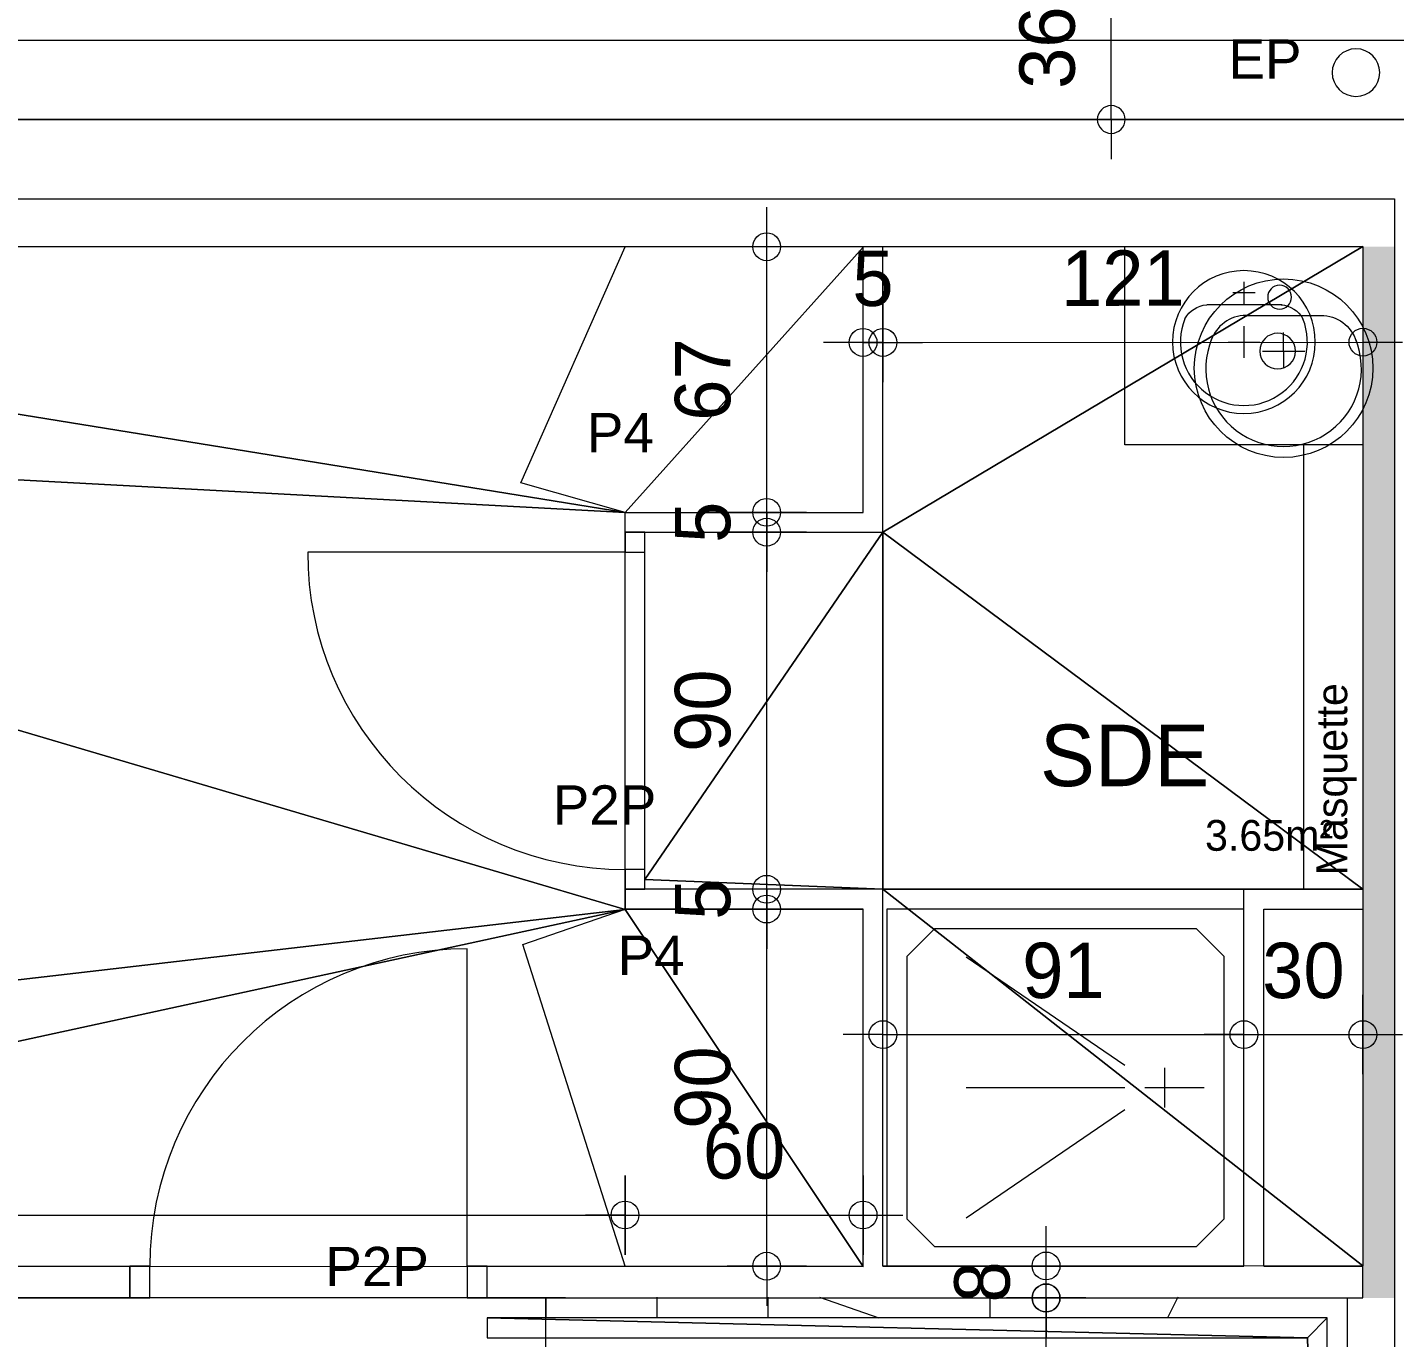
# Model space of a CAD drawing. Header units: metres. Extents: x -30.4 to 29.6, y -50.6 to 0.4.
# Drawn here: x 4.167 to 7.614, y -25.541 to -22.238 of the extents above; entities that cross this region are included whole.
import ezdxf
from ezdxf.enums import TextEntityAlignment as Align
from ezdxf.lldxf.tags import DXFTag

# ---------------------------------------------------------------- set-up
doc = ezdxf.new("R2010")
doc.units = ezdxf.units.M
doc.header["$MEASUREMENT"] = 0
for name, color, linetype in [('Calque commun', 7, 'Continuous'), ('Calque2', 7, 'Continuous'), ('Calque5', 7, 'Continuous'), ('Calque90', 7, 'Continuous'), ('Textes', 7, 'Continuous')]:
    doc.layers.add(name, color=color, linetype=linetype)
doc.styles.add('Arial4', font='arial.ttf', dxfattribs={"height": 0.098961})
doc.styles.add('Century Gothic', font='GOTHIC.TTF', dxfattribs={"height": 0.139636})
doc.styles.add('Century Gothic15', font='GOTHIC.TTF', dxfattribs={"height": 0.155151})
doc.styles.add('Century Gothic7', font='GOTHIC.TTF', dxfattribs={"height": 0.077575})
tags = doc.linetypes.add('HIDDEN2', pattern=[0.1875, 0.125, -0.0625]).pattern_tags.tags
tags[6:7] = [DXFTag(74, 4), DXFTag(75, 0), DXFTag(340, '0'), DXFTag(46, 1.0), DXFTag(50, 0.0), DXFTag(44, 0.0), DXFTag(45, 0.0)]
tags[4:5] = [DXFTag(74, 4), DXFTag(75, 0), DXFTag(340, '0'), DXFTag(46, 1.0), DXFTag(50, 0.0), DXFTag(44, 0.0), DXFTag(45, 0.0)]

# ---------------------------------------------------------------- blocks, each defined once
blk = doc.blocks.new('Block34518')
at = {"layer": 'Calque commun', "color": 7, "linetype": 'Continuous', "lineweight": 18}
blk.add_line((1.214, -22.4706), (7.814, -22.4706), dxfattribs=at)
at = {"layer": 'Calque commun', "color": 7, "linetype": 'Continuous', "lineweight": 9}
for p, q in [((1.414, -22.6706), (7.614, -22.6706)), ((1.534, -22.7907), (7.494, -22.7907))]:
    blk.add_line(p, q, dxfattribs=at)
blk = doc.blocks.new('Block34519')
at = {"layer": 'Calque commun', "color": 7, "linetype": 'Continuous', "lineweight": 9}
for p, q in [((7.494, -25.4407), (7.494, -31.1506)), ((7.614, -25.4407), (7.614, -31.2707))]:
    blk.add_line(p, q, dxfattribs=at)
at = {"layer": 'Calque commun', "color": 7, "linetype": 'Continuous', "lineweight": 18}
blk.add_line((7.814, -25.4407), (7.814, -31.4706), dxfattribs=at)
blk = doc.blocks.new('new237')
at = {"layer": 'Calque commun', "color": 5, "linetype": 'Continuous', "lineweight": 9}
blk.add_arc((0, 0), 0.5, 0, 359.9994, dxfattribs=at)
blk = doc.blocks.new('new238')
at = {"layer": 'Calque commun', "color": 5, "linetype": 'Continuous', "lineweight": 9}
blk.add_arc((0, 0), 0.5, 0, 359.9994, dxfattribs=at)
blk = doc.blocks.new('DimLine38771')
at = {"layer": 'Calque commun', "color": 5, "linetype": 'Continuous', "lineweight": 9}
for p, q in [((6.8995, -22.1082), (6.8995, -22.0082)), ((6.9995, -22.1082), (6.7995, -22.1082)), ((6.8995, -22.4706), (6.8995, -22.1082)), ((6.9995, -22.4706), (6.7995, -22.4706)), ((6.8995, -22.4706), (6.8995, -22.5707))]:
    blk.add_line(p, q, dxfattribs=at)
at = {"layer": 'Calque commun', "color": 5, "linetype": 'Continuous', "lineweight": 9, "xscale": 0.07000000029802322, "yscale": 0.07000000029802322, "zscale": 0.07000000029802322, "rotation": 90}
for name, p in [('new238', (6.8995, -22.1082)), ('new237', (6.8995, -22.4706))]:
    blk.add_blockref(name, p, dxfattribs=at)
at = {"layer": 'Calque commun', "color": 5, "linetype": 'Continuous', "lineweight": 9, "style": 'Century Gothic'}
blk.add_text('36', height=0.13964, rotation=90, dxfattribs=at).set_placement((6.8495, -22.2894), align=Align.BOTTOM_CENTER)
blk = doc.blocks.new('@PRES_1_$$_1-91')
at = {"layer": 'Calque commun', "color": 5, "linetype": 'Continuous', "lineweight": 9}
blk.add_line((0.05, 0.05), (0.05, 0.85), dxfattribs=at)
at = {"layer": 'Calque commun', "color": 5, "linetype": 'Continuous', "lineweight": 9, "extrusion": (0, 0, -1)}
blk.add_arc((-0.05, 0.05), 0.8, 90, 180, dxfattribs=at)
at = {"layer": 'Calque commun', "color": 5, "linetype": 'Continuous', "lineweight": 9}
mesh = blk.add_polyface(dxfattribs=at)
corners = [(0, 0), (0, 0.05), (0.05, 0.05), (0.05, 0)]
mesh.append_faces([[corners[k] for k in face] for face in [(0, 1, 2, 3)]], dxfattribs={"color": 5})
mesh = blk.add_polyface(dxfattribs=at)
corners = [(0.85, 0), (0.85, 0.05), (0.9, 0.05), (0.9, 0)]
mesh.append_faces([[corners[k] for k in face] for face in [(0, 1, 2, 3)]], dxfattribs={"color": 5})
blk = doc.blocks.new('@PRES_1_$$_1-92')
at = {"layer": 'Calque commun', "color": 0, "linetype": 'ByBlock', "lineweight": -2}
blk.add_line((0, 0), (0, 0.05), dxfattribs=at)
blk = doc.blocks.new('@PRES_1_$$_1-93')
at = {"layer": 'Calque commun', "color": 0, "linetype": 'ByBlock', "lineweight": -2}
blk.add_line((0, 0), (0, 0.05), dxfattribs=at)
blk = doc.blocks.new('INTER_2D_COMB31')
at = {"layer": 'Calque commun', "color": 0, "linetype": 'ByBlock', "lineweight": -2}
blk.add_blockref('@PRES_1_$$_1-91', (0, 0), dxfattribs=at)
at = {"layer": 'Calque commun', "color": 15, "linetype": 'Continuous', "lineweight": 18}
blk.add_blockref('@PRES_1_$$_1-92', (0, 0), dxfattribs=at)
at = {"layer": 'Calque commun', "color": 15, "linetype": 'Continuous', "lineweight": 18, "extrusion": (0, 0, -1), "xscale": -1, "yscale": -1, "zscale": -1, "rotation": -180}
blk.add_blockref('@PRES_1_$$_1-93', (-0.9, 0), dxfattribs=at)
blk = doc.blocks.new('PLACED_COMB31')
at = {"layer": 'Calque commun', "color": 0, "linetype": 'ByBlock', "lineweight": -2}
blk.add_blockref('INTER_2D_COMB31', (0, 0), dxfattribs=at)
blk = doc.blocks.new('xmodule1pcentniv1 16-11')
at = {"layer": 'Calque commun', "color": 5, "linetype": 'Continuous', "lineweight": 9}
blk.add_arc((0, 0), 0.5, 0, 359.9994, dxfattribs=at)
blk = doc.blocks.new('xmodule1pcentniv1 16-12')
at = {"layer": 'Calque commun', "color": 5, "linetype": 'Continuous', "lineweight": 9}
blk.add_arc((0, 0), 0.5, 0, 359.9994, dxfattribs=at)
blk = doc.blocks.new('DimLine54947-3')
at = {"layer": 'Calque commun', "color": 5, "linetype": 'Continuous', "lineweight": 9}
for p, q in [((42.2925, -20.396), (42.2925, -20.296)), ((42.1925, -20.396), (42.3925, -20.396)), ((42.2925, -20.4767), (42.2925, -20.396)), ((42.1925, -20.4767), (42.3925, -20.4767)), ((42.2925, -20.4767), (42.2925, -20.5767))]:
    blk.add_line(p, q, dxfattribs=at)
at = {"layer": 'Calque commun', "color": 5, "linetype": 'Continuous', "lineweight": 9, "extrusion": (0, 0, -1), "xscale": -0.07000000029802322, "yscale": -0.07000000029802322, "zscale": -0.07000000029802322, "rotation": -90.00000000000001}
for name, p in [('xmodule1pcentniv1 16-12', (-42.2925, -20.396)), ('xmodule1pcentniv1 16-11', (-42.2925, -20.4767))]:
    blk.add_blockref(name, p, dxfattribs=at)
at = {"layer": 'Calque commun', "color": 5, "linetype": 'Continuous', "lineweight": 9, "style": 'Century Gothic'}
blk.add_text('8', height=0.1396, rotation=90, dxfattribs=at).set_placement((42.2425, -20.4363), align=Align.BOTTOM_CENTER)
blk = doc.blocks.new('xmodule1pcentniv1 16-43')
at = {"layer": 'Calque commun', "color": 5, "linetype": 'Continuous', "lineweight": 9}
blk.add_arc((0, 0), 0.5, 0, 359.9994, dxfattribs=at)
blk = doc.blocks.new('xmodule1pcentniv1 16-44')
at = {"layer": 'Calque commun', "color": 5, "linetype": 'Continuous', "lineweight": 9}
blk.add_arc((0, 0), 0.5, 0, 359.9994, dxfattribs=at)
blk = doc.blocks.new('DimLine55107-3')
at = {"layer": 'Calque commun', "color": 5, "linetype": 'Continuous', "lineweight": 9}
for p, q in [((41.5882, -19.4967), (41.5882, -19.3967)), ((41.6882, -19.4967), (41.4883, -19.4967)), ((41.5882, -20.3967), (41.5882, -19.4967)), ((41.6882, -20.3967), (41.4883, -20.3967)), ((41.5882, -20.3967), (41.5882, -20.4967))]:
    blk.add_line(p, q, dxfattribs=at)
at = {"layer": 'Calque commun', "color": 5, "linetype": 'Continuous', "lineweight": 9, "extrusion": (0, 0, -1), "xscale": -0.07000000029802322, "yscale": -0.07000000029802322, "zscale": -0.07000000029802322, "rotation": -90.00000000000001}
for name, p in [('xmodule1pcentniv1 16-44', (-41.5882, -19.4967)), ('xmodule1pcentniv1 16-43', (-41.5882, -20.3967))]:
    blk.add_blockref(name, p, dxfattribs=at)
at = {"layer": 'Calque commun', "color": 5, "linetype": 'Continuous', "lineweight": 9, "style": 'Century Gothic'}
blk.add_text('90', height=0.13964, rotation=90, dxfattribs=at).set_placement((41.5382, -19.9467), align=Align.BOTTOM_CENTER)
blk = doc.blocks.new('xmodule1pcentniv1 16-45')
at = {"layer": 'Calque commun', "color": 5, "linetype": 'Continuous', "lineweight": 9}
blk.add_arc((0, 0), 0.5, 0, 359.9994, dxfattribs=at)
blk = doc.blocks.new('xmodule1pcentniv1 16-46')
at = {"layer": 'Calque commun', "color": 5, "linetype": 'Continuous', "lineweight": 9}
blk.add_arc((0, 0), 0.5, 0, 359.9994, dxfattribs=at)
blk = doc.blocks.new('DimLine55115-3')
at = {"layer": 'Calque commun', "color": 5, "linetype": 'Continuous', "lineweight": 9}
for p, q in [((41.5882, -19.4467), (41.5882, -19.3467)), ((41.6882, -19.4467), (41.4883, -19.4467)), ((41.5882, -19.4967), (41.5882, -19.4467)), ((41.6882, -19.4967), (41.4883, -19.4967)), ((41.5882, -19.4967), (41.5882, -19.5967))]:
    blk.add_line(p, q, dxfattribs=at)
at = {"layer": 'Calque commun', "color": 5, "linetype": 'Continuous', "lineweight": 9, "extrusion": (0, 0, -1), "xscale": -0.07000000029802322, "yscale": -0.07000000029802322, "zscale": -0.07000000029802322, "rotation": -90.00000000000001}
for name, p in [('xmodule1pcentniv1 16-46', (-41.5882, -19.4467)), ('xmodule1pcentniv1 16-45', (-41.5882, -19.4967))]:
    blk.add_blockref(name, p, dxfattribs=at)
at = {"layer": 'Calque commun', "color": 5, "linetype": 'Continuous', "lineweight": 9, "style": 'Century Gothic'}
blk.add_text('5', height=0.1396, rotation=90, dxfattribs=at).set_placement((41.5382, -19.4717), align=Align.BOTTOM_CENTER)
blk = doc.blocks.new('xmodule1pcentniv1 16-47')
at = {"layer": 'Calque commun', "color": 5, "linetype": 'Continuous', "lineweight": 9}
blk.add_arc((0, 0), 0.5, 0, 359.9994, dxfattribs=at)
blk = doc.blocks.new('xmodule1pcentniv1 16-48')
at = {"layer": 'Calque commun', "color": 5, "linetype": 'Continuous', "lineweight": 9}
blk.add_arc((0, 0), 0.5, 0, 359.9994, dxfattribs=at)
blk = doc.blocks.new('DimLine55123-3')
at = {"layer": 'Calque commun', "color": 5, "linetype": 'Continuous', "lineweight": 9}
for p, q in [((41.5882, -18.5467), (41.5882, -18.4467)), ((41.6882, -18.5467), (41.4883, -18.5467)), ((41.5882, -19.4467), (41.5882, -18.5467)), ((41.6882, -19.4467), (41.4883, -19.4467)), ((41.5882, -19.4467), (41.5882, -19.5467))]:
    blk.add_line(p, q, dxfattribs=at)
at = {"layer": 'Calque commun', "color": 5, "linetype": 'Continuous', "lineweight": 9, "extrusion": (0, 0, -1), "xscale": -0.07000000029802322, "yscale": -0.07000000029802322, "zscale": -0.07000000029802322, "rotation": -90.00000000000001}
for name, p in [('xmodule1pcentniv1 16-48', (-41.5882, -18.5467)), ('xmodule1pcentniv1 16-47', (-41.5882, -19.4467))]:
    blk.add_blockref(name, p, dxfattribs=at)
at = {"layer": 'Calque commun', "color": 5, "linetype": 'Continuous', "lineweight": 9, "style": 'Century Gothic'}
blk.add_text('90', height=0.13964, rotation=90, dxfattribs=at).set_placement((41.5382, -18.9967), align=Align.BOTTOM_CENTER)
blk = doc.blocks.new('xmodule1pcentniv1 16-49')
at = {"layer": 'Calque commun', "color": 5, "linetype": 'Continuous', "lineweight": 9}
blk.add_arc((0, 0), 0.5, 0, 359.9994, dxfattribs=at)
blk = doc.blocks.new('xmodule1pcentniv1 16-50')
at = {"layer": 'Calque commun', "color": 5, "linetype": 'Continuous', "lineweight": 9}
blk.add_arc((0, 0), 0.5, 0, 359.9994, dxfattribs=at)
blk = doc.blocks.new('DimLine55131-3')
at = {"layer": 'Calque commun', "color": 5, "linetype": 'Continuous', "lineweight": 9}
for p, q in [((41.5882, -18.4967), (41.5882, -18.3967)), ((41.6882, -18.4967), (41.4883, -18.4967)), ((41.5882, -18.5467), (41.5882, -18.4967)), ((41.6882, -18.5467), (41.4883, -18.5467)), ((41.5882, -18.5467), (41.5882, -18.6467))]:
    blk.add_line(p, q, dxfattribs=at)
at = {"layer": 'Calque commun', "color": 5, "linetype": 'Continuous', "lineweight": 9, "extrusion": (0, 0, -1), "xscale": -0.07000000029802322, "yscale": -0.07000000029802322, "zscale": -0.07000000029802322, "rotation": -90.00000000000001}
for name, p in [('xmodule1pcentniv1 16-50', (-41.5882, -18.4967)), ('xmodule1pcentniv1 16-49', (-41.5882, -18.5467))]:
    blk.add_blockref(name, p, dxfattribs=at)
at = {"layer": 'Calque commun', "color": 5, "linetype": 'Continuous', "lineweight": 9, "style": 'Century Gothic'}
blk.add_text('5', height=0.1396, rotation=90, dxfattribs=at).set_placement((41.5382, -18.5217), align=Align.BOTTOM_CENTER)
blk = doc.blocks.new('xmodule1pcentniv1 16-51')
at = {"layer": 'Calque commun', "color": 5, "linetype": 'Continuous', "lineweight": 9}
blk.add_arc((0, 0), 0.5, 0, 359.9994, dxfattribs=at)
blk = doc.blocks.new('xmodule1pcentniv1 16-52')
at = {"layer": 'Calque commun', "color": 5, "linetype": 'Continuous', "lineweight": 9}
blk.add_arc((0, 0), 0.5, 0, 359.9994, dxfattribs=at)
blk = doc.blocks.new('DimLine55139-3')
at = {"layer": 'Calque commun', "color": 5, "linetype": 'Continuous', "lineweight": 9}
for p, q in [((41.5882, -17.8274), (41.5882, -17.7274)), ((41.6882, -17.8274), (41.4883, -17.8274)), ((41.5882, -18.4967), (41.5882, -17.8274)), ((41.6882, -18.4967), (41.4883, -18.4967)), ((41.5882, -18.4967), (41.5882, -18.5967))]:
    blk.add_line(p, q, dxfattribs=at)
at = {"layer": 'Calque commun', "color": 5, "linetype": 'Continuous', "lineweight": 9, "extrusion": (0, 0, -1), "xscale": -0.07000000029802322, "yscale": -0.07000000029802322, "zscale": -0.07000000029802322, "rotation": -90.00000000000001}
for name, p in [('xmodule1pcentniv1 16-52', (-41.5882, -17.8274)), ('xmodule1pcentniv1 16-51', (-41.5882, -18.4967))]:
    blk.add_blockref(name, p, dxfattribs=at)
at = {"layer": 'Calque commun', "color": 5, "linetype": 'Continuous', "lineweight": 9, "style": 'Century Gothic'}
blk.add_text('67', height=0.13964, rotation=90, dxfattribs=at).set_placement((41.5382, -18.162), align=Align.BOTTOM_CENTER)
blk = doc.blocks.new('xmodule1pcentniv1 16-61')
at = {"layer": 'Calque commun', "color": 5, "linetype": 'Continuous', "lineweight": 9}
blk.add_arc((0, 0), 0.5, 0, 359.9994, dxfattribs=at)
blk = doc.blocks.new('xmodule1pcentniv1 16-62')
at = {"layer": 'Calque commun', "color": 5, "linetype": 'Continuous', "lineweight": 9}
blk.add_arc((0, 0), 0.5, 0, 359.9994, dxfattribs=at)
blk = doc.blocks.new('DimLine55211-3')
at = {"layer": 'Calque commun', "color": 5, "linetype": 'Continuous', "lineweight": 9}
for p, q in [((41.2311, -20.3678), (41.2311, -20.1678)), ((41.8311, -20.1678), (41.8311, -20.3678)), ((41.2311, -20.2678), (41.1311, -20.2678)), ((41.2311, -20.2678), (41.8311, -20.2678)), ((41.8311, -20.2678), (41.9311, -20.2678))]:
    blk.add_line(p, q, dxfattribs=at)
at = {"layer": 'Calque commun', "color": 5, "linetype": 'Continuous', "lineweight": 9, "extrusion": (0, 0, -1), "xscale": -0.07000000029802322, "yscale": -0.07000000029802322, "zscale": -0.07000000029802322, "rotation": -180}
for name, p in [('xmodule1pcentniv1 16-61', (-41.2311, -20.2678)), ('xmodule1pcentniv1 16-62', (-41.8311, -20.2678))]:
    blk.add_blockref(name, p, dxfattribs=at)
at = {"layer": 'Calque commun', "color": 5, "linetype": 'Continuous', "lineweight": 9, "style": 'Century Gothic'}
blk.add_text('60', height=0.13964, dxfattribs=at).set_placement((41.5311, -20.2178), align=Align.BOTTOM_CENTER)
blk = doc.blocks.new('xmodule1pcentniv1 16-63')
at = {"layer": 'Calque commun', "color": 5, "linetype": 'Continuous', "lineweight": 9}
blk.add_arc((0, 0), 0.5, 0, 359.9994, dxfattribs=at)
blk = doc.blocks.new('xmodule1pcentniv1 16-64')
at = {"layer": 'Calque commun', "color": 5, "linetype": 'Continuous', "lineweight": 9}
blk.add_arc((0, 0), 0.5, 0, 359.9994, dxfattribs=at)
blk = doc.blocks.new('DimLine55219-3')
at = {"layer": 'Calque commun', "color": 5, "linetype": 'Continuous', "lineweight": 9}
for p, q in [((41.8311, -18.1685), (41.8311, -17.9685)), ((41.8811, -17.9685), (41.8811, -18.1685)), ((41.8311, -18.0685), (41.7311, -18.0685)), ((41.8311, -18.0685), (41.8811, -18.0685)), ((41.8811, -18.0685), (41.9811, -18.0685))]:
    blk.add_line(p, q, dxfattribs=at)
at = {"layer": 'Calque commun', "color": 5, "linetype": 'Continuous', "lineweight": 9, "extrusion": (0, 0, -1), "xscale": -0.07000000029802322, "yscale": -0.07000000029802322, "zscale": -0.07000000029802322, "rotation": -180}
for name, p in [('xmodule1pcentniv1 16-63', (-41.8311, -18.0685)), ('xmodule1pcentniv1 16-64', (-41.8811, -18.0685))]:
    blk.add_blockref(name, p, dxfattribs=at)
at = {"layer": 'Calque commun', "color": 5, "linetype": 'Continuous', "lineweight": 9, "style": 'Century Gothic'}
blk.add_text('5', height=0.1396, dxfattribs=at).set_placement((41.8561, -18.0185), align=Align.BOTTOM_CENTER)
blk = doc.blocks.new('xmodule1pcentniv1 16-65')
at = {"layer": 'Calque commun', "color": 5, "linetype": 'Continuous', "lineweight": 9}
blk.add_arc((0, 0), 0.5, 0, 359.9994, dxfattribs=at)
blk = doc.blocks.new('xmodule1pcentniv1 16-66')
at = {"layer": 'Calque commun', "color": 5, "linetype": 'Continuous', "lineweight": 9}
blk.add_arc((0, 0), 0.5, 0, 359.9994, dxfattribs=at)
blk = doc.blocks.new('DimLine55227-3')
at = {"layer": 'Calque commun', "color": 5, "linetype": 'Continuous', "lineweight": 9}
for p, q in [((41.881, -17.9685), (41.8811, -18.1685)), ((43.091, -17.9678), (43.0912, -18.1678)), ((41.8811, -18.0685), (41.7811, -18.0685)), ((41.8811, -18.0685), (43.0911, -18.0678)), ((43.0911, -18.0678), (43.1911, -18.0677))]:
    blk.add_line(p, q, dxfattribs=at)
at = {"layer": 'Calque commun', "color": 5, "linetype": 'Continuous', "lineweight": 9, "extrusion": (0, 0, -1), "xscale": -0.06999999717234262, "yscale": -0.06999999717234262, "zscale": -0.07000000029802322, "rotation": 179.9667663573557}
for name, p in [('xmodule1pcentniv1 16-65', (-41.8811, -18.0685)), ('xmodule1pcentniv1 16-66', (-43.0911, -18.0678))]:
    blk.add_blockref(name, p, dxfattribs=at)
at = {"layer": 'Calque commun', "color": 5, "linetype": 'Continuous', "lineweight": 9, "style": 'Century Gothic'}
blk.add_text('121', height=0.13964, rotation=0.0332, dxfattribs=at).set_placement((42.4861, -18.0181), align=Align.BOTTOM_CENTER)
blk = doc.blocks.new('vasque1')
at = {"layer": 'Calque2', "color": 6, "linetype": 'Continuous', "lineweight": 9}
for p, q in [((-0.094, -0.092), (0.094, -0.092)), ((0, -0.182), (0, -0.135)), ((-0.0533, -0.182), (0.0533, -0.182)), ((0, -0.182), (0, -0.224))]:
    blk.add_line(p, q, dxfattribs=at)
at = {"layer": 'Calque2', "color": 6, "linetype": 'Continuous', "lineweight": 9, "flags": 128}
for points in [[(0, -0.45, -1), (0, 0)], [(0, 0, -1), (0, -0.45)], [(0.02, -0.046, 1), (-0.04, -0.046, 1), (0.02, -0.046)], [(-0.094, -0.092, 0.324927), (-0.1834, -0.157)], [(0.094, -0.092, -0.324927), (0.1834, -0.157)], [(0.03, -0.182, 1), (-0.06, -0.182, 1), (0.03, -0.182)], [(-0.1814, -0.1514, 1.494518), (0.1814, -0.1514)]]:
    blk.add_lwpolyline(points, format="xyb", dxfattribs=at)
blk = doc.blocks.new('vasqu450')
at = {"layer": 'Calque commun', "color": 6, "linetype": 'Continuous', "lineweight": 9}
blk.add_line((0.1207, 0.1168), (-0.1173, 0.117), dxfattribs=at)
for radius, start, end in [(0.225, 360, 359.9994), (0.2, 158.4, 21.6)]:
    blk.add_arc((0, 0), radius, start, end, dxfattribs=at)
at = {"layer": 'Calque commun', "color": 6, "linetype": 'Continuous', "lineweight": 9, "extrusion": (0, 0, -1)}
for centre, start, end in [((0.112, 0.0327), 28.9734, 86.4066), ((-0.112, 0.0327), 93.5934, 151.0266)]:
    blk.add_arc(centre, 0.0845, start, end, dxfattribs=at)
at = {"layer": 'Calque90', "color": 6, "linetype": 'Continuous', "lineweight": 9}
for p, q in [((0, 0.19), (0, 0.12)), ((0.035, 0.155), (-0.035, 0.155)), ((0, 0.05), (0, -0.05)), ((-0.05, 0), (0.05, 0))]:
    blk.add_line(p, q, dxfattribs=at)
blk = doc.blocks.new('meuble vasque 60x50')
at = {"layer": 'Calque commun', "color": 0, "linetype": 'ByBlock', "lineweight": -2, "xscale": 0.800000011920929, "yscale": 0.800000011920929, "zscale": 0.800000011920929}
blk.add_blockref('vasqu450', (0.2994, -0.241), dxfattribs=at)
at = {"layer": 'Calque commun', "color": 0, "linetype": 'ByBlock', "lineweight": -2}
blk.add_blockref('vasque1', (0.3994, -0.0819), dxfattribs=at)
at = {"layer": 'Calque commun', "color": 6, "linetype": 'Continuous', "lineweight": 9}
mesh = blk.add_polyface(dxfattribs=at)
corners = [(-0.0006, -0.0002), (0.5994, -0.0002), (0.5994, -0.5002), (-0.0006, -0.5002)]
mesh.append_faces([[corners[k] for k in face] for face in [(0, 1, 2, 3)]], dxfattribs={"color": 6})
blk = doc.blocks.new('douche90-5')
at = {"layer": 'Calque90', "color": 6, "linetype": 'Continuous', "lineweight": 9}
for p, q in [((0, 0, -10), (0, 0.9, -10)), ((0, 0.9, -10), (0.9, 0.9, -10)), ((0.9, 0.9, -10), (0.9, 0, -10)), ((0.05, 0.7803, -10), (0.1197, 0.85, -10)), ((0.1197, 0.85, -10), (0.7803, 0.85, -10)), ((0.7803, 0.85, -10), (0.85, 0.7803, -10)), ((0.05, 0.1197, -10), (0.05, 0.7803, -10)), ((0.3, 0.5058, -10), (0.7, 0.7788, -10)), ((0.85, 0.7803, -10), (0.85, 0.1197, -10)), ((0.2, 0.5, -10), (0.2, 0.4, -10)), ((0.25, 0.45, -10), (0.1, 0.45, -10)), ((0.7, 0.45, -10), (0.3, 0.45, -10)), ((0.3, 0.3942, -10), (0.7, 0.1212, -10)), ((0.1197, 0.05, -10), (0.05, 0.1197, -10)), ((0.85, 0.1197, -10), (0.7803, 0.05, -10)), ((0.7803, 0.05, -10), (0.1197, 0.05, -10)), ((0.9, 0, -10), (0, 0, -10))]:
    blk.add_line(p, q, dxfattribs=at)
blk = doc.blocks.new('xmodule1pcentniv1 16-85')
at = {"layer": 'Calque commun', "color": 5, "linetype": 'Continuous', "lineweight": 9}
blk.add_arc((0, 0), 0.5, 0, 359.9994, dxfattribs=at)
blk = doc.blocks.new('xmodule1pcentniv1 16-86')
at = {"layer": 'Calque commun', "color": 5, "linetype": 'Continuous', "lineweight": 9}
blk.add_arc((0, 0), 0.5, 0, 359.9994, dxfattribs=at)
blk = doc.blocks.new('DimLine60721-3')
at = {"layer": 'Calque commun', "color": 5, "linetype": 'Continuous', "lineweight": 9}
for p, q in [((42.2925, -20.4767), (42.2925, -20.3767)), ((42.3925, -20.4767), (42.1925, -20.4767)), ((42.2925, -22.357), (42.2925, -20.4767)), ((42.3925, -22.357), (42.1925, -22.357)), ((42.2925, -22.357), (42.2925, -22.457))]:
    blk.add_line(p, q, dxfattribs=at)
at = {"layer": 'Calque commun', "color": 5, "linetype": 'Continuous', "lineweight": 9, "xscale": 0.07000000029802322, "yscale": 0.07000000029802322, "zscale": 0.07000000029802322, "rotation": 90}
for name, p in [('xmodule1pcentniv1 16-86', (42.2925, -20.4767)), ('xmodule1pcentniv1 16-85', (42.2925, -22.357))]:
    blk.add_blockref(name, p, dxfattribs=at)
at = {"layer": 'Calque commun', "color": 5, "linetype": 'Continuous', "lineweight": 9, "style": 'Century Gothic'}
blk.add_text('188', height=0.13964, rotation=90, dxfattribs=at).set_placement((42.2425, -21.4168), align=Align.BOTTOM_CENTER)
blk = doc.blocks.new('@PRES_1_$$_1-97')
at = {"layer": 'Calque commun', "color": 5, "linetype": 'Continuous', "lineweight": 9}
blk.add_line((0.05, 0.08), (0.05, 0.88), dxfattribs=at)
at = {"layer": 'Calque commun', "color": 5, "linetype": 'Continuous', "lineweight": 9, "extrusion": (0, 0, -1)}
blk.add_arc((-0.05, 0.08), 0.8, 90, 180, dxfattribs=at)
at = {"layer": 'Calque commun', "color": 5, "linetype": 'Continuous', "lineweight": 9}
mesh = blk.add_polyface(dxfattribs=at)
corners = [(0, 0), (0, 0.08), (0.05, 0.08), (0.05, 0)]
mesh.append_faces([[corners[k] for k in face] for face in [(0, 1, 2, 3)]], dxfattribs={"color": 5})
mesh = blk.add_polyface(dxfattribs=at)
corners = [(0.85, 0), (0.85, 0.08), (0.9, 0.08), (0.9, 0)]
mesh.append_faces([[corners[k] for k in face] for face in [(0, 1, 2, 3)]], dxfattribs={"color": 5})
blk = doc.blocks.new('@PRES_1_$$_1-98')
at = {"layer": 'Calque commun', "color": 7, "linetype": 'Continuous', "lineweight": 9}
blk.add_line((0, 0), (0, 0.08), dxfattribs=at)
blk = doc.blocks.new('@PRES_1_$$_1-99')
at = {"layer": 'Calque commun', "color": 7, "linetype": 'Continuous', "lineweight": 9}
blk.add_line((0, 0), (0, 0.08), dxfattribs=at)
blk = doc.blocks.new('INTER_2D_COMB33')
at = {"layer": 'Calque5', "color": 0, "linetype": 'ByBlock', "lineweight": -2}
for name in ['@PRES_1_$$_1-97', '@PRES_1_$$_1-98']:
    blk.add_blockref(name, (0, 0), dxfattribs=at)
at = {"layer": 'Calque5', "color": 0, "linetype": 'ByBlock', "lineweight": -2, "extrusion": (0, 0, -1), "xscale": -1, "yscale": -1, "zscale": -1, "rotation": -180}
blk.add_blockref('@PRES_1_$$_1-99', (-0.9, 0), dxfattribs=at)
blk = doc.blocks.new('PLACED_COMB33')
at = {"layer": 'Calque5', "color": 0, "linetype": 'ByBlock', "lineweight": -2}
blk.add_blockref('INTER_2D_COMB33', (0, 0), dxfattribs=at)
blk = doc.blocks.new('xmodule1pcentniv1 16-87')
at = {"layer": 'Calque commun', "color": 5, "linetype": 'Continuous', "lineweight": 9}
blk.add_arc((0, 0), 0.5, 0, 359.9994, dxfattribs=at)
blk = doc.blocks.new('xmodule1pcentniv1 16-88')
at = {"layer": 'Calque commun', "color": 5, "linetype": 'Continuous', "lineweight": 9}
blk.add_arc((0, 0), 0.5, 0, 359.9994, dxfattribs=at)
blk = doc.blocks.new('DimLine60762-3')
at = {"layer": 'Calque commun', "color": 5, "linetype": 'Continuous', "lineweight": 9}
for p, q in [((42.7911, -19.9129), (42.7911, -19.7129)), ((43.0911, -19.9129), (43.0911, -19.7129)), ((42.7911, -19.8129), (42.6911, -19.8129)), ((42.7911, -19.8129), (43.0911, -19.8129)), ((43.0911, -19.8129), (43.1911, -19.8129))]:
    blk.add_line(p, q, dxfattribs=at)
at = {"layer": 'Calque commun', "color": 5, "linetype": 'Continuous', "lineweight": 9, "extrusion": (0, 0, -1), "xscale": -0.07000000029802322, "yscale": -0.07000000029802322, "zscale": -0.07000000029802322, "rotation": -180}
for name, p in [('xmodule1pcentniv1 16-87', (-42.7911, -19.8129)), ('xmodule1pcentniv1 16-88', (-43.0911, -19.8129))]:
    blk.add_blockref(name, p, dxfattribs=at)
at = {"layer": 'Calque commun', "color": 5, "linetype": 'Continuous', "lineweight": 9, "style": 'Century Gothic'}
blk.add_text('30', height=0.13964, dxfattribs=at).set_placement((42.9411, -19.7629), align=Align.BOTTOM_CENTER)
blk = doc.blocks.new('xmodule1pcentniv1 16-89')
at = {"layer": 'Calque commun', "color": 5, "linetype": 'Continuous', "lineweight": 9}
blk.add_arc((0, 0), 0.5, 0, 359.9994, dxfattribs=at)
blk = doc.blocks.new('xmodule1pcentniv1 16-90')
at = {"layer": 'Calque commun', "color": 5, "linetype": 'Continuous', "lineweight": 9}
blk.add_arc((0, 0), 0.5, 0, 359.9994, dxfattribs=at)
blk = doc.blocks.new('DimLine60770-3')
at = {"layer": 'Calque commun', "color": 5, "linetype": 'Continuous', "lineweight": 9}
for p, q in [((41.8811, -19.9129), (41.8811, -19.7129)), ((42.7911, -19.9129), (42.7911, -19.7129)), ((41.8811, -19.8129), (41.7811, -19.8129)), ((41.8811, -19.8129), (42.7911, -19.8129)), ((42.7911, -19.8129), (42.8911, -19.8129))]:
    blk.add_line(p, q, dxfattribs=at)
at = {"layer": 'Calque commun', "color": 5, "linetype": 'Continuous', "lineweight": 9, "extrusion": (0, 0, -1), "xscale": -0.07000000029802322, "yscale": -0.07000000029802322, "zscale": -0.07000000029802322, "rotation": -180}
for name, p in [('xmodule1pcentniv1 16-89', (-41.8811, -19.8129)), ('xmodule1pcentniv1 16-90', (-42.7911, -19.8129))]:
    blk.add_blockref(name, p, dxfattribs=at)
at = {"layer": 'Calque commun', "color": 5, "linetype": 'Continuous', "lineweight": 9, "style": 'Century Gothic'}
blk.add_text('91', height=0.13964, dxfattribs=at).set_placement((42.3361, -19.7629), align=Align.BOTTOM_CENTER)
blk = doc.blocks.new('xmodule1pcentniv1 16-98')
at = {"layer": 'Calque commun', "color": 5, "linetype": 'Continuous', "lineweight": 9}
blk.add_arc((0, 0), 0.5, 0, 359.9994, dxfattribs=at)
blk = doc.blocks.new('DimLine61156-2')
at = {"layer": 'Calque commun', "color": 5, "linetype": 'Continuous', "lineweight": 9}
for p, q in [((41.2311, -20.1678), (41.2311, -20.3678)), ((37.0911, -20.2678), (41.2311, -20.2678)), ((41.2311, -20.2678), (41.3311, -20.2678))]:
    blk.add_line(p, q, dxfattribs=at)
at = {"layer": 'Calque commun', "color": 5, "linetype": 'Continuous', "lineweight": 9, "extrusion": (0, 0, -1), "xscale": -0.07000000029802322, "yscale": -0.07000000029802322, "zscale": -0.07000000029802322, "rotation": -180}
blk.add_blockref('xmodule1pcentniv1 16-98', (-41.2311, -20.2678), dxfattribs=at)
blk = doc.blocks.new('xmodule1pcentniv1 16-99')
at = {"layer": 'Calque commun', "color": 7, "linetype": 'Continuous', "lineweight": 9}
for p, q in [((40.968, -18.4225), (41.2311, -17.8274)), ((42.9411, -18.3267), (42.9411, -19.4467)), ((41.2311, -18.4967), (40.968, -18.4225)), ((43.0911, -19.4467), (43.0911, -19.4467)), ((40.9733, -19.586), (41.2311, -19.4967)), ((41.2311, -20.3967), (40.9733, -19.586)), ((41.0311, -20.4767), (41.3611, -20.4767)), ((41.0811, -20.4767), (41.0311, -20.4767)), ((41.0312, -20.4744), (41.0312, -20.527)), ((41.3112, -20.4744), (41.3112, -20.527)), ((41.5912, -20.4744), (41.5912, -20.527)), ((41.7212, -20.4744), (41.8712, -20.527)), ((42.1512, -20.527), (42.1512, -20.4744)), ((42.6248, -20.4744), (42.5987, -20.527))]:
    blk.add_line(p, q, dxfattribs=at)
at = {"layer": 'Calque commun', "color": 15, "linetype": 'Continuous', "lineweight": 18}
for p, q in [((41.8311, -18.4967), (41.8311, -17.8274)), ((41.8811, -17.8274), (41.8311, -17.8274)), ((41.8811, -18.5467), (41.8811, -17.8274)), ((41.2311, -18.4967), (41.8311, -18.4967)), ((41.2311, -18.5467), (41.2311, -18.4967)), ((41.2311, -18.5467), (41.8811, -18.5467)), ((41.2311, -18.5467), (41.2811, -18.5467)), ((41.2311, -18.5467), (41.2311, -18.5467)), ((41.2811, -18.5467), (41.2811, -18.5467)), ((41.8811, -19.4467), (41.2311, -19.4467)), ((41.2311, -19.4467), (41.2311, -19.4967)), ((41.2311, -19.4467), (41.2811, -19.4467)), ((41.2311, -19.4467), (41.2311, -19.4467)), ((41.2811, -19.4467), (41.2811, -19.4467)), ((41.8811, -20.3967), (41.8811, -19.4467)), ((42.7911, -20.3967), (42.7911, -19.4467)), ((42.7911, -19.4467), (43.0911, -19.4467)), ((43.0911, -19.4467), (43.0911, -19.4967)), ((41.8311, -19.4967), (41.2311, -19.4967)), ((41.8311, -20.3967), (41.8311, -19.4967)), ((42.8411, -20.3967), (42.8411, -19.4967)), ((42.8411, -19.4967), (43.0911, -19.4967))]:
    blk.add_line(p, q, dxfattribs=at)
at = {"layer": 'Calque commun', "color": 7, "linetype": 'Continuous', "lineweight": 18}
for p, q in [((37.0911, -20.3967), (39.9832, -20.3967)), ((40.8832, -20.3967), (41.8311, -20.3967)), ((41.8811, -20.3967), (42.7911, -20.3967)), ((42.8411, -20.3967), (43.0911, -20.3967)), ((43.0911, -20.4767), (43.0911, -20.3967)), ((37.3911, -20.4767), (39.9832, -20.4767)), ((40.8832, -20.4767), (43.0911, -20.4767))]:
    blk.add_line(p, q, dxfattribs=at)
at = {"layer": 'Calque commun', "color": 3, "linetype": 'Continuous', "lineweight": 9}
blk.add_trace([(43.1711, -20.4767), (43.1711, -17.8267), (43.0911, -20.4767), (43.0911, -17.8267)], dxfattribs=at)
at = {"layer": 'Calque commun', "color": 5, "linetype": 'Continuous', "lineweight": 9}
for name in ['DimLine55139-3', 'DimLine55219-3', 'DimLine55227-3', 'DimLine55131-3', 'DimLine55123-3', 'DimLine55115-3', 'DimLine55107-3', 'DimLine60770-3', 'DimLine60762-3', 'DimLine61156-2', 'DimLine55211-3', 'DimLine54947-3', 'DimLine60721-3']:
    blk.add_blockref(name, (0, 0), dxfattribs=at)
at = {"layer": 'Calque commun', "color": 0, "linetype": 'ByBlock', "lineweight": -2}
blk.add_blockref('meuble vasque 60x50', (42.4917, -17.8265), dxfattribs=at)
at = {"layer": 'Calque commun', "color": 0, "linetype": 'ByBlock', "lineweight": -2, "extrusion": (0, 0, -1), "xscale": -1, "yscale": -1, "zscale": -1}
for name, p, rotation in [('PLACED_COMB31', (-41.2811, -18.5467), 90.00000000000001), ('douche90-5', (-42.7911, -20.3967), -180), ('PLACED_COMB33', (-40.8832, -20.4767), 180)]:
    blk.add_blockref(name, p, dxfattribs=dict(at, rotation=rotation))
at = {"layer": 'Calque commun', "color": 5, "linetype": 'ByBlock', "lineweight": -2, "style": 'Century Gothic7'}
blk.add_text('Masquette', height=0.07758, rotation=90, dxfattribs=at).set_placement((43.0748, -19.4116), align=Align.BOTTOM_LEFT)
at = {"layer": 'Textes', "color": 5, "linetype": 'ByBlock', "lineweight": -2, "style": 'Arial4'}
for s, p in [('P4', (41.1348, -18.3748)), ('P2P', (41.0487, -19.3134)), ('P4', (41.2123, -19.6923))]:
    blk.add_text(s, height=0.09896, dxfattribs=at).set_placement(p, align=Align.BOTTOM_LEFT)
at = {"layer": 'Textes', "color": 5, "linetype": 'ByBlock', "lineweight": -2, "style": 'Century Gothic15'}
blk.add_text('SDE', height=0.15515, dxfattribs=at).set_placement((42.7037, -19.0317), align=Align.TOP_RIGHT)
at = {"layer": 'Textes', "color": 9, "linetype": 'ByBlock', "lineweight": -2, "style": 'Century Gothic7'}
blk.add_text('3.65m²', height=0.07758, dxfattribs=at).set_placement((42.6931, -19.2721), align=Align.TOP_LEFT)
at = {"layer": 'Textes', "color": 5, "linetype": 'ByBlock', "lineweight": -2, "style": 'Arial4'}
blk.add_text('P2P', height=0.09896, dxfattribs=at).set_placement((40.7367, -20.4767), align=Align.BOTTOM_RIGHT)
at = {"layer": 'Calque commun', "color": 9, "linetype": 'Continuous', "lineweight": 9}
mesh = blk.add_polyface(dxfattribs=at)
corners = [(37.0911, -17.8266), (41.2311, -18.4974), (41.8311, -17.8281), (41.8311, -18.4974), (37.0911, -18.2748), (37.0911, -19.9774), (37.0911, -18.2748), (37.0911, -19.9774), (37.0911, -20.3967), (41.2311, -19.4974), (41.8311, -20.3974), (41.8311, -19.4974)]
mesh.append_faces([[corners[k] for k in face] for face in [(0, 1, 2)]], dxfattribs={"vtx0": -1, "vtx1": -1, "color": 9})
mesh.append_faces([[corners[k] for k in face] for face in [(4, 5, 6), (5, 9, 7), (9, 4, 5)]], dxfattribs={"vtx0": -1, "vtx1": -1, "vtx2": -1, "color": 9})
mesh.append_faces([[corners[k] for k in face] for face in [(7, 8, 9), (8, 10, 9), (9, 1, 4), (0, 4, 1)]], dxfattribs={"vtx1": -1, "vtx2": -1, "color": 9})
mesh.append_faces([[corners[k] for k in face] for face in [(1, 3, 2), (10, 11, 9)]], dxfattribs={"vtx2": -1, "color": 9})
mesh = blk.add_polyface(dxfattribs=at)
corners = [(41.8811, -18.5467), (43.0911, -19.4467), (41.8811, -19.4467), (41.2811, -19.4217), (41.2811, -18.5467), (43.0911, -20.3961), (41.8811, -20.3967), (43.0911, -17.8267), (41.8811, -17.8274), (41.2811, -19.4467)]
mesh.append_faces([[corners[k] for k in face] for face in [(7, 0, 8), (3, 2, 9)]], dxfattribs={"vtx0": -1, "color": 9})
mesh.append_faces([[corners[k] for k in face] for face in [(0, 1, 2), (0, 2, 3), (7, 1, 0)]], dxfattribs={"vtx0": -1, "vtx1": -1, "vtx2": -1, "color": 9})
mesh.append_faces([[corners[k] for k in face] for face in [(4, 0, 3)]], dxfattribs={"vtx1": -1, "color": 9})
mesh.append_faces([[corners[k] for k in face] for face in [(1, 5, 2)]], dxfattribs={"vtx1": -1, "vtx2": -1, "color": 9})
mesh.append_faces([[corners[k] for k in face] for face in [(5, 6, 2)]], dxfattribs={"vtx2": -1, "color": 9})
mesh = blk.add_polyface(dxfattribs=at)
corners = [(41.0311, -22.357), (41.0311, -20.4767), (38.8512, -20.4767), (38.8512, -22.357)]
mesh.append_faces([[corners[k] for k in face] for face in [(0, 1, 2, 3)]], dxfattribs={"color": 9})
at = {"layer": 'Calque commun', "color": 7, "linetype": 'Continuous', "lineweight": 9}
mesh = blk.add_polyface(dxfattribs=at)
corners = [(42.9511, -20.577), (42.9511, -22.357), (43.0011, -22.357), (40.8832, -20.527), (40.8832, -20.577), (43.0011, -20.527), (41.0811, -22.357)]
mesh.append_faces([[corners[k] for k in face] for face in [(3, 0, 5)]], dxfattribs={"vtx0": -1, "vtx1": -1, "color": 7})
mesh.append_faces([[corners[k] for k in face] for face in [(0, 2, 5)]], dxfattribs={"vtx0": -1, "vtx2": -1, "color": 7})
mesh.append_faces([[corners[k] for k in face] for face in [(6, 2, 1)]], dxfattribs={"vtx1": -1, "color": 7})
mesh.append_faces([[corners[k] for k in face] for face in [(0, 1, 2)]], dxfattribs={"vtx1": -1, "vtx2": -1, "color": 7})
mesh.append_faces([[corners[k] for k in face] for face in [(3, 4, 0)]], dxfattribs={"vtx2": -1, "color": 7})

msp = doc.modelspace()

# ---------------------------------------------------------------- linework, layer by layer
at = {"layer": 'Calque commun', "color": 12, "linetype": 'Continuous', "lineweight": 18}
msp.add_polyline3d([(3.814, -22.6706, 0), (3.814, -22.6706, 0), (7.614, -22.6706, 0), (7.614, -26.5212, 0), (7.614, -26.5212, 0)], dxfattribs=at)
at = {"layer": 'Calque commun', "color": 11, "linetype": 'Continuous', "lineweight": 18}
msp.add_arc((7.5164, -22.3525), 0.06, 90, 89.9994, dxfattribs=at)

# ---------------------------------------------------------------- block references
at = {"layer": 'Calque commun', "color": 5, "linetype": 'Continuous', "lineweight": 9}
msp.add_blockref('DimLine38771', (0, 0), dxfattribs=at)
at = {"layer": 'Calque commun', "color": 0, "linetype": 'ByBlock', "lineweight": -2}
for name, p in [('Block34518', (0, 0)), ('xmodule1pcentniv1 16-99', (-35.5571, -4.964)), ('Block34519', (0, 0))]:
    msp.add_blockref(name, p, dxfattribs=at)

# ---------------------------------------------------------------- texts
at = {"layer": 'Textes', "color": 5, "linetype": 'ByBlock', "lineweight": -2, "style": 'Arial4'}
msp.add_text('EP', height=0.09896, dxfattribs=at).set_placement((7.1949, -22.3971), align=Align.BOTTOM_LEFT)

# ---------------------------------------------------------------- meshes
at = {"layer": 'Calque commun', "color": 7, "linetype": 'Continuous', "lineweight": 9}
mesh = msp.add_polyface(dxfattribs=at)
corners = [(29.6021, -8.6275), (-30.3979, -8.6275), (-30.3979, -50.6275), (29.6021, -50.6275)]
mesh.append_faces([[corners[k] for k in face] for face in [(0, 1, 2, 3)]], dxfattribs={"color": 7})
at = {"layer": 'Calque commun', "color": 16, "linetype": 'HIDDEN2', "lineweight": 9}
mesh = msp.add_polyface(dxfattribs=at)
corners = [(7.814, -22.4706), (1.214, -22.4706), (1.214, -22.2706), (7.814, -22.2706)]
mesh.append_faces([[corners[k] for k in face] for face in [(0, 1, 2, 3)]], dxfattribs={"color": 16})

doc.saveas('drawing.dxf')
